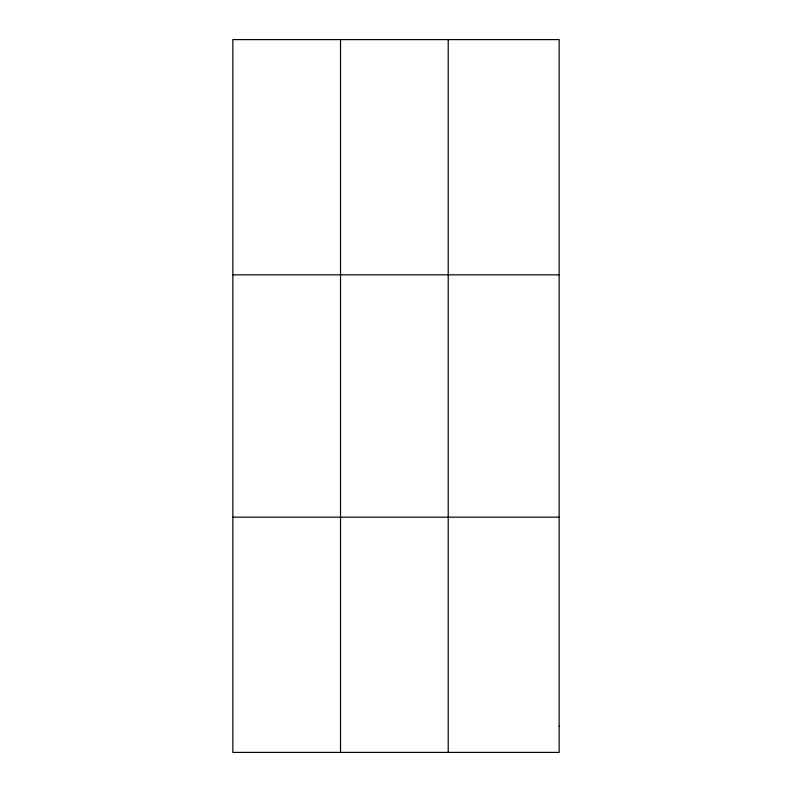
<?xml version="1.0" encoding="UTF-8"?>
<svg xmlns="http://www.w3.org/2000/svg" width="792" height="792" viewBox="0 0 792 792"><rect width="100%" height="100%" fill="white"/><g stroke="black" fill="none" stroke-linecap="round" stroke-linejoin="round"><path stroke-width="1.19" d="M340.53 39.6L340.53 752.4M448.213 39.6L448.213 752.4M232.848 274.824L559.152 274.824M232.848 517.176L559.152 517.176M559.152 726.264L559.152 752.4L232.848 752.4L232.848 39.6L559.152 39.6L559.152 726.264"/></g></svg>
